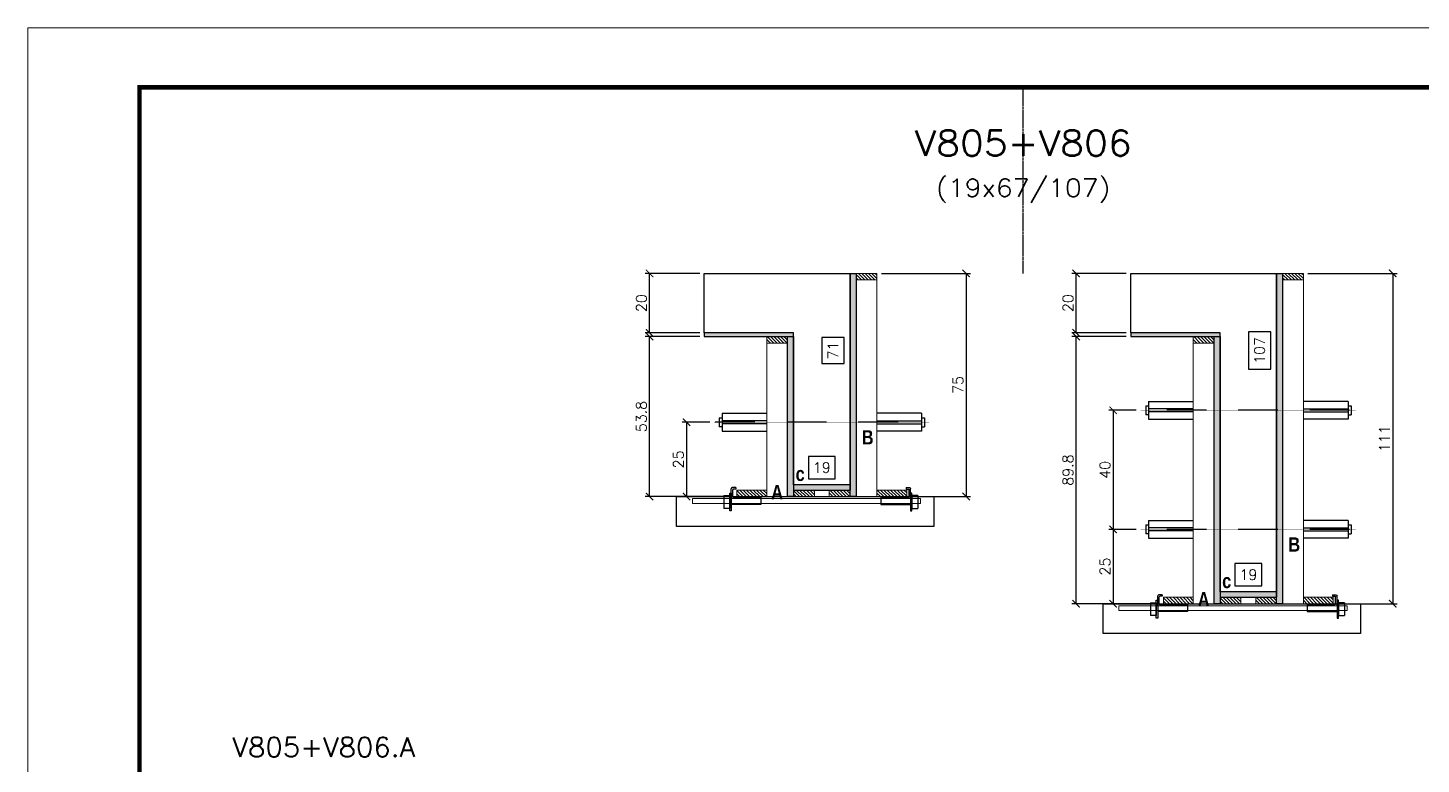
# Model space of a CAD drawing. Extents: x -20960 to -5926, y -2106 to 21915.
# Drawn here: x -10608 to -9672, y 17975 to 18470 of the extents above; entities that cross this region are included whole.
import ezdxf
from ezdxf.enums import TextEntityAlignment as Align

# ---------------------------------------------------------------- set-up
doc = ezdxf.new("R2010")
doc.units = 0
doc.linetypes.add('DASHED', pattern=[0.75, 0.5, -0.25])
doc.linetypes.add('HIDDEN', pattern=[0.375, 0.25, -0.125])
for name, color, linetype in [('barrote', 251, 'Continuous'), ('COTA', 241, 'Continuous'), ('Cota Seção (2x)', 4, 'Continuous'), ('detalhes', 4, 'Continuous'), ('Painéis', 200, 'Continuous'), ('presilha', 1, 'Continuous'), ('TENSOR', 3, 'Continuous'), ('Texto de Titulo', 7, 'Continuous'), ('Texto Qtd Sarr', 242, 'Continuous')]:
    doc.layers.add(name, color=color, linetype=linetype)
for name, color, linetype, lineweight in [('CONCRETO', 251, 'Continuous', 25), ('Folhas', 255, 'Continuous', 9), ('Hachura', 251, 'Continuous', 9), ('Madeira', 126, 'Continuous', 18), ('SARRAFO DE PRESSAO', 251, 'DASHED', 9), ('SCO-___-LAJ', 2, 'Continuous', 0), ('Texto Seção', 7, 'Continuous', 15)]:
    doc.layers.add(name, color=color, linetype=linetype, lineweight=lineweight)
doc.styles.add('REGUA-120', font='ROMANS.shx', dxfattribs={"height": 15})
doc.styles.add('Romans', font='romans.shx')
doc.styles.add('TECNICA', font='techb___.ttf', dxfattribs={"height": 10})
doc.dimstyles.new('Cota Seção (2x)', dxfattribs={"dimtxt": 7, "dimasz": 5, "dimexe": 3, "dimexo": 3, "dimgap": 2, "dimtad": 3, "dimdec": 1, "dimlfac": 0.5, "dimzin": 12, "dimdsep": 46, "dimtxsty": 'Romans', "dimblk": 'ARCHTICK', "dimcen": 0, "dimclrd": 4, "dimclre": 4, "dimclrt": 1, "dimadec": 1, "dimazin": 3, "dimtfac": 1, "dimtdec": 1, "dimtmove": 0, "dimatfit": 3, "dimldrblk": 'OBLIQUE', "dimfxl": 1, "dimtolj": 1, "dimtzin": 12, "dimarcsym": 0})
doc.dimstyles.new('Cota Seção interna', dxfattribs={"dimtxt": 7, "dimasz": 6, "dimexe": 0.18, "dimexo": 2, "dimgap": -4, "dimtad": 3, "dimdec": 1, "dimlfac": 0.5, "dimzin": 12, "dimdsep": 46, "dimtxsty": 'Romans', "dimblk": 'ARCHTICK', "dimcen": 0.09, "dimse1": 1, "dimse2": 1, "dimsd1": 1, "dimsd2": 1, "dimclrd": 180, "dimclre": 5, "dimclrt": 1, "dimadec": 0, "dimazin": 3, "dimtfac": 1, "dimtdec": 1, "dimtofl": 0, "dimtmove": 0, "dimatfit": 3, "dimldrblk": 'ARCHTICK', "dimfxl": 1, "dimtolj": 1, "dimtzin": 0, "dimarcsym": 0})

# ---------------------------------------------------------------- blocks, each defined once
blk = doc.blocks.new('9999999999')
at = {"layer": 'Folhas'}
blk.add_lwpolyline([(98138.98, 34190.21), (99623.98, 34190.21), (99623.98, 35240.21), (98138.98, 35240.21)], close=True, dxfattribs=at)
at = {"layer": 'Folhas', "color": 30, "const_width": 3}
blk.add_lwpolyline([(98213.98, 34230.21), (99583.98, 34230.21), (99583.98, 35200.21), (98213.98, 35200.21)], close=True, dxfattribs=at)
blk = doc.blocks.new('titulo1')
at = {"layer": 'Defpoints', "color": 252, "linetype": 'HIDDEN', "ltscale": 2}
blk.add_line((0, 0), (0, 125), dxfattribs=at)
at = {"layer": 'Defpoints', "style": 'Romans', "oblique": 15}
blk.add_attdef('FOLHA', text='', height=10, dxfattribs=at).set_placement((0, 15.58), align=Align.MIDDLE_CENTER)
at = {"layer": 'Texto Qtd Sarr', "color": 3, "style": 'Romans', "oblique": 15}
for tag, height, p in [('TITULO', 17, (0, 71.45)), ('SEÇÃO', 12, (0, 41.55))]:
    blk.add_attdef(tag, text='', height=height, dxfattribs=at).set_placement(p, align=Align.MIDDLE_CENTER)
blk = doc.blocks.new('_ArchTick')
at = {"color": 0, "linetype": 'ByBlock', "const_width": 0.15}
blk.add_lwpolyline([(-0.5, -0.5), (0.5, 0.5)], dxfattribs=at)
blk = doc.blocks.new('*D241')
at = {"layer": 'COTA', "color": 4, "lineweight": -2, "transparency": 16777216}
for p, q in [((-10157.07, 18262.27), (-10193.79, 18262.27)), ((-10190.79, 18154.67), (-10190.79, 18262.27)), ((-10139.47, 18154.67), (-10193.79, 18154.67))]:
    blk.add_line(p, q, dxfattribs=at)
at = {"layer": 'Defpoints', "color": 0, "transparency": 16777216}
for p in [(-10190.79, 18262.27), (-10154.07, 18262.27), (-10136.47, 18154.67)]:
    blk.add_point(p, dxfattribs=at)
at = {"layer": 'COTA', "color": 4, "lineweight": -2, "transparency": 16777216, "xscale": 5, "yscale": 5, "zscale": 5}
for p, rotation in [((-10190.79, 18262.27), 90), ((-10190.79, 18154.67), 270)]:
    blk.add_blockref('_ArchTick', p, dxfattribs=dict(at, rotation=rotation))
at = {"layer": 'COTA', "color": 1, "transparency": 16777216, "insert": (-10196.29, 18208.47), "char_height": 7, "attachment_point": 5, "rotation": 90, "style": 'Romans'}
blk.add_mtext('\\A1;53.8', dxfattribs=at)
blk = doc.blocks.new('_Oblique')
at = {"color": 0, "linetype": 'ByBlock', "lineweight": -2}
blk.add_line((-0.5, -0.5), (0.5, 0.5), dxfattribs=at)
blk = doc.blocks.new('*D242')
at = {"layer": 'COTA', "color": 4, "lineweight": -2, "transparency": 16777216}
for p, q in [((-10157.07, 18304.67), (-10193.79, 18304.67)), ((-10190.79, 18264.67), (-10190.79, 18304.67)), ((-10157.07, 18264.67), (-10193.79, 18264.67))]:
    blk.add_line(p, q, dxfattribs=at)
at = {"layer": 'Defpoints', "color": 0, "transparency": 16777216}
for p in [(-10190.79, 18304.67), (-10154.07, 18304.67), (-10154.07, 18264.67)]:
    blk.add_point(p, dxfattribs=at)
at = {"layer": 'COTA', "color": 4, "lineweight": -2, "transparency": 16777216, "xscale": 5, "yscale": 5, "zscale": 5}
for p, rotation in [((-10190.79, 18304.67), 90), ((-10190.79, 18264.67), 270)]:
    blk.add_blockref('_ArchTick', p, dxfattribs=dict(at, rotation=rotation))
at = {"layer": 'COTA', "color": 1, "transparency": 16777216, "insert": (-10196.29, 18284.67), "char_height": 7, "attachment_point": 5, "rotation": 90, "style": 'Romans'}
blk.add_mtext('\\A1;20', dxfattribs=at)
blk = doc.blocks.new('*D243')
at = {"layer": 'Cota Seção (2x)', "color": 180, "lineweight": -2, "transparency": 16777216}
for p, q in [((-10060.07, 18261.53), (-10075.07, 18261.53)), ((-10075.07, 18261.53), (-10075.07, 18244.2)), ((-10060.07, 18244.2), (-10060.07, 18261.53)), ((-10075.07, 18244.2), (-10060.07, 18244.2))]:
    blk.add_line(p, q, dxfattribs=at)
at = {"layer": 'Defpoints', "color": 0, "transparency": 16777216}
for p in [(-10094.07, 18304.67), (-10056.07, 18304.67), (-10094.07, 18162.67)]:
    blk.add_point(p, dxfattribs=at)
at = {"layer": 'Cota Seção (2x)', "color": 1, "transparency": 16777216, "insert": (-10067.57, 18252.87), "char_height": 7, "attachment_point": 5, "rotation": 90, "style": 'Romans'}
blk.add_mtext('\\A1;71', dxfattribs=at)
blk = doc.blocks.new('PRESILHA METÁLICA 1')
at = {"layer": 'presilha'}
for p, q in [((6, 15.5), (7.5, 15.5)), ((6, -2.5), (6, 15.5)), ((7.5, 10.6), (7.5, 19.9)), ((7.5, 15.5), (7.5, -2.5)), ((12, 21), (8.6, 21)), ((9, 11.6), (9, 18.9)), ((12, 19.5), (9.6, 19.5)), ((12, 21), (12, 19.5)), ((0, 13), (6, 13)), ((0, 13), (0, 0)), ((6, 0), (0, 0)), ((6, 13), (6, 0)), ((37.5, 4.1), (7.5, 4.1)), ((37.5, 11), (9.6, 11)), ((37.5, 11), (37.5, 4.1)), ((7.5, -2.5), (6, -2.5))]:
    blk.add_line(p, q, dxfattribs=at)
for centre, radius, start, end in [((8.6, 19.9), 1.14, 90, 180), ((9.6, 18.9), 0.57, 90, 180), ((9.6, 11.6), 0.57, 180, 270)]:
    blk.add_arc(centre, radius, start, end, dxfattribs=at)
blk = doc.blocks.new('*D244')
at = {"layer": 'Cota Seção (2x)', "color": 180, "lineweight": -2, "transparency": 16777216}
for p, q in [((-10066.07, 18181.67), (-10084.07, 18181.67)), ((-10084.07, 18181.67), (-10084.07, 18166.67)), ((-10066.07, 18166.67), (-10066.07, 18181.67)), ((-10084.07, 18166.67), (-10066.07, 18166.67))]:
    blk.add_line(p, q, dxfattribs=at)
at = {"layer": 'Defpoints', "color": 0, "transparency": 16777216}
for p in [(-10094.07, 18162.67), (-10094.07, 18154.67), (-10056.07, 18154.67)]:
    blk.add_point(p, dxfattribs=at)
at = {"layer": 'Cota Seção (2x)', "color": 1, "transparency": 16777216, "insert": (-10075.07, 18174.17), "char_height": 7, "attachment_point": 5, "style": 'Romans'}
blk.add_mtext('\\A1;19', dxfattribs=at)
blk = doc.blocks.new('*D245')
at = {"layer": 'COTA', "color": 4, "lineweight": -2, "transparency": 16777216}
for p, q in [((-10035.07, 18304.67), (-9975.1, 18304.67)), ((-9978.1, 18304.67), (-9978.1, 18154.67)), ((-10035.07, 18154.67), (-9975.1, 18154.67))]:
    blk.add_line(p, q, dxfattribs=at)
at = {"layer": 'Defpoints', "color": 0, "transparency": 16777216}
for p in [(-10038.07, 18304.67), (-10038.07, 18154.67), (-9978.1, 18154.67)]:
    blk.add_point(p, dxfattribs=at)
at = {"layer": 'COTA', "color": 4, "lineweight": -2, "transparency": 16777216, "xscale": 5, "yscale": 5, "zscale": 5}
for p, rotation in [((-9978.1, 18304.67), 90), ((-9978.1, 18154.67), 270)]:
    blk.add_blockref('_ArchTick', p, dxfattribs=dict(at, rotation=rotation))
at = {"layer": 'COTA', "color": 1, "transparency": 16777216, "insert": (-9983.6, 18229.67), "char_height": 7, "attachment_point": 5, "rotation": 90, "style": 'Romans'}
blk.add_mtext('\\A1;75', dxfattribs=at)
blk = doc.blocks.new('*D246')
at = {"layer": 'COTA', "color": 4, "lineweight": -2, "transparency": 16777216}
for p, q in [((-10150.37, 18204.64), (-10168.93, 18204.64)), ((-10165.93, 18204.64), (-10165.93, 18154.67)), ((-10150.37, 18154.67), (-10168.93, 18154.67))]:
    blk.add_line(p, q, dxfattribs=at)
at = {"layer": 'Defpoints', "color": 0, "transparency": 16777216}
for p in [(-10147.37, 18204.64), (-10165.93, 18154.67), (-10147.37, 18154.67)]:
    blk.add_point(p, dxfattribs=at)
at = {"layer": 'COTA', "color": 4, "lineweight": -2, "transparency": 16777216, "xscale": 5, "yscale": 5, "zscale": 5}
for p, rotation in [((-10165.93, 18204.64), 90), ((-10165.93, 18154.67), 270)]:
    blk.add_blockref('_ArchTick', p, dxfattribs=dict(at, rotation=rotation))
at = {"layer": 'COTA', "color": 1, "transparency": 16777216, "insert": (-10171.43, 18179.65), "char_height": 7, "attachment_point": 5, "rotation": 90, "style": 'Romans'}
blk.add_mtext('\\A1;25', dxfattribs=at)
blk = doc.blocks.new('*D247')
at = {"layer": 'COTA', "color": 4, "lineweight": -2, "transparency": 16777216}
for p, q in [((-9870.49, 18262.27), (-9907.21, 18262.27)), ((-9904.21, 18082.67), (-9904.21, 18262.27)), ((-9852.89, 18082.67), (-9907.21, 18082.67))]:
    blk.add_line(p, q, dxfattribs=at)
at = {"layer": 'Defpoints', "color": 0, "transparency": 16777216}
for p in [(-9904.21, 18262.27), (-9867.49, 18262.27), (-9849.89, 18082.67)]:
    blk.add_point(p, dxfattribs=at)
at = {"layer": 'COTA', "color": 4, "lineweight": -2, "transparency": 16777216, "xscale": 5, "yscale": 5, "zscale": 5}
for p, rotation in [((-9904.21, 18262.27), 90), ((-9904.21, 18082.67), 270)]:
    blk.add_blockref('_ArchTick', p, dxfattribs=dict(at, rotation=rotation))
at = {"layer": 'COTA', "color": 1, "transparency": 16777216, "insert": (-9909.71, 18172.47), "char_height": 7, "attachment_point": 5, "rotation": 90, "style": 'Romans'}
blk.add_mtext('\\A1;89.8', dxfattribs=at)
blk = doc.blocks.new('*D248')
at = {"layer": 'COTA', "color": 4, "lineweight": -2, "transparency": 16777216}
for p, q in [((-9870.49, 18304.67), (-9907.21, 18304.67)), ((-9904.21, 18264.67), (-9904.21, 18304.67)), ((-9870.49, 18264.67), (-9907.21, 18264.67))]:
    blk.add_line(p, q, dxfattribs=at)
at = {"layer": 'Defpoints', "color": 0, "transparency": 16777216}
for p in [(-9904.21, 18304.67), (-9867.49, 18304.67), (-9867.49, 18264.67)]:
    blk.add_point(p, dxfattribs=at)
at = {"layer": 'COTA', "color": 4, "lineweight": -2, "transparency": 16777216, "xscale": 5, "yscale": 5, "zscale": 5}
for p, rotation in [((-9904.21, 18304.67), 90), ((-9904.21, 18264.67), 270)]:
    blk.add_blockref('_ArchTick', p, dxfattribs=dict(at, rotation=rotation))
at = {"layer": 'COTA', "color": 1, "transparency": 16777216, "insert": (-9909.71, 18284.67), "char_height": 7, "attachment_point": 5, "rotation": 90, "style": 'Romans'}
blk.add_mtext('\\A1;20', dxfattribs=at)
blk = doc.blocks.new('*D249')
at = {"layer": 'Cota Seção (2x)', "color": 180, "lineweight": -2, "transparency": 16777216}
for p, q in [((-9773.49, 18265.37), (-9788.49, 18265.37)), ((-9788.49, 18265.37), (-9788.49, 18240.37)), ((-9773.49, 18240.37), (-9773.49, 18265.37)), ((-9788.49, 18240.37), (-9773.49, 18240.37))]:
    blk.add_line(p, q, dxfattribs=at)
at = {"layer": 'Defpoints', "color": 0, "transparency": 16777216}
for p in [(-9807.49, 18304.67), (-9769.49, 18304.67), (-9807.49, 18090.67)]:
    blk.add_point(p, dxfattribs=at)
at = {"layer": 'Cota Seção (2x)', "color": 1, "transparency": 16777216, "insert": (-9780.99, 18252.87), "char_height": 7, "attachment_point": 5, "rotation": 90, "style": 'Romans'}
blk.add_mtext('\\A1;107', dxfattribs=at)
blk = doc.blocks.new('*D250')
at = {"layer": 'Cota Seção (2x)', "color": 180, "lineweight": -2, "transparency": 16777216}
for p, q in [((-9779.49, 18109.67), (-9797.49, 18109.67)), ((-9797.49, 18109.67), (-9797.49, 18094.67)), ((-9779.49, 18094.67), (-9779.49, 18109.67)), ((-9797.49, 18094.67), (-9779.49, 18094.67))]:
    blk.add_line(p, q, dxfattribs=at)
at = {"layer": 'Defpoints', "color": 0, "transparency": 16777216}
for p in [(-9807.49, 18090.67), (-9807.49, 18082.67), (-9769.49, 18082.67)]:
    blk.add_point(p, dxfattribs=at)
at = {"layer": 'Cota Seção (2x)', "color": 1, "transparency": 16777216, "insert": (-9788.49, 18102.17), "char_height": 7, "attachment_point": 5, "style": 'Romans'}
blk.add_mtext('\\A1;19', dxfattribs=at)
blk = doc.blocks.new('*D251')
at = {"layer": 'COTA', "color": 4, "lineweight": -2, "transparency": 16777216}
for p, q in [((-9748.49, 18304.67), (-9688.52, 18304.67)), ((-9691.52, 18304.67), (-9691.52, 18082.67)), ((-9748.49, 18082.67), (-9688.52, 18082.67))]:
    blk.add_line(p, q, dxfattribs=at)
at = {"layer": 'Defpoints', "color": 0, "transparency": 16777216}
for p in [(-9751.49, 18304.67), (-9751.49, 18082.67), (-9691.52, 18082.67)]:
    blk.add_point(p, dxfattribs=at)
at = {"layer": 'COTA', "color": 4, "lineweight": -2, "transparency": 16777216, "xscale": 5, "yscale": 5, "zscale": 5}
for p, rotation in [((-9691.52, 18304.67), 90), ((-9691.52, 18082.67), 270)]:
    blk.add_blockref('_ArchTick', p, dxfattribs=dict(at, rotation=rotation))
at = {"layer": 'COTA', "color": 1, "transparency": 16777216, "insert": (-9697.02, 18193.67), "char_height": 7, "attachment_point": 5, "rotation": 90, "style": 'Romans'}
blk.add_mtext('\\A1;111', dxfattribs=at)
blk = doc.blocks.new('*D252')
at = {"layer": 'COTA', "color": 4, "lineweight": -2, "transparency": 16777216}
for p, q in [((-9863.79, 18132.64), (-9882.35, 18132.64)), ((-9879.35, 18132.64), (-9879.35, 18082.67)), ((-9863.79, 18082.67), (-9882.35, 18082.67))]:
    blk.add_line(p, q, dxfattribs=at)
at = {"layer": 'Defpoints', "color": 0, "transparency": 16777216}
for p in [(-9860.79, 18132.64), (-9879.35, 18082.67), (-9860.79, 18082.67)]:
    blk.add_point(p, dxfattribs=at)
at = {"layer": 'COTA', "color": 4, "lineweight": -2, "transparency": 16777216, "xscale": 5, "yscale": 5, "zscale": 5}
for p, rotation in [((-9879.35, 18132.64), 90), ((-9879.35, 18082.67), 270)]:
    blk.add_blockref('_ArchTick', p, dxfattribs=dict(at, rotation=rotation))
at = {"layer": 'COTA', "color": 1, "transparency": 16777216, "insert": (-9884.85, 18107.65), "char_height": 7, "attachment_point": 5, "rotation": 90, "style": 'Romans'}
blk.add_mtext('\\A1;25', dxfattribs=at)
blk = doc.blocks.new('*D253')
at = {"layer": 'COTA', "color": 4, "lineweight": -2, "transparency": 16777216}
for p, q in [((-9863.79, 18212.64), (-9882.35, 18212.64)), ((-9879.35, 18212.64), (-9879.35, 18132.64)), ((-9863.79, 18132.64), (-9882.35, 18132.64))]:
    blk.add_line(p, q, dxfattribs=at)
at = {"layer": 'Defpoints', "color": 0, "transparency": 16777216}
for p in [(-9860.79, 18212.64), (-9879.35, 18132.64), (-9860.79, 18132.64)]:
    blk.add_point(p, dxfattribs=at)
at = {"layer": 'COTA', "color": 4, "lineweight": -2, "transparency": 16777216, "xscale": 5, "yscale": 5, "zscale": 5}
for p, rotation in [((-9879.35, 18212.64), 90), ((-9879.35, 18132.64), 270)]:
    blk.add_blockref('_ArchTick', p, dxfattribs=dict(at, rotation=rotation))
at = {"layer": 'COTA', "color": 1, "transparency": 16777216, "insert": (-9884.85, 18172.64), "char_height": 7, "attachment_point": 5, "rotation": 90, "style": 'Romans'}
blk.add_mtext('\\A1;40', dxfattribs=at)

msp = doc.modelspace()

# ---------------------------------------------------------------- hatches: boundary and pattern name
at = {"layer": 'Hachura'}
h = msp.add_hatch(color=256, dxfattribs=at)
h.dxf.hatch_style = 1
h.paths.add_polyline_path([(-10056.07, 18304.67), (-10052.07, 18304.67), (-10052.07, 18154.67), (-10056.07, 18154.67)])
h = msp.add_hatch(dxfattribs=at)
h.set_pattern_fill('ANSI31', color=256, scale=0.5, angle=270, style=0)
h.set_pattern_definition([(315, (12755.7506, 9997.0219), (1.12253202, 1.12253202), [])])
h.paths.add_polyline_path([(-10038.07, 18300.27), (-10038.07, 18304.67), (-10052.07, 18304.67), (-10052.07, 18300.27)])
h = msp.add_hatch(color=256, dxfattribs=at)
h.dxf.hatch_style = 1
h.paths.add_polyline_path([(-9769.49, 18304.67), (-9765.49, 18304.67), (-9765.49, 18082.67), (-9769.49, 18082.67)])
h = msp.add_hatch(dxfattribs=at)
h.set_pattern_fill('ANSI31', color=256, scale=0.5, angle=270, style=0)
h.set_pattern_definition([(315, (13042.3294, 9997.0219), (1.12253202, 1.12253202), [])])
h.paths.add_polyline_path([(-9751.49, 18300.27), (-9751.49, 18304.67), (-9765.49, 18304.67), (-9765.49, 18300.27)])
h = msp.add_hatch(color=256, dxfattribs=at)
h.dxf.hatch_style = 1
h.paths.add_polyline_path([(-10094.07, 18262.27), (-10094.07, 18264.67), (-10154.07, 18264.67), (-10154.07, 18262.27)])
h = msp.add_hatch(color=256, dxfattribs=at)
h.dxf.hatch_style = 1
h.paths.add_polyline_path([(-9807.49, 18262.27), (-9807.49, 18264.67), (-9867.49, 18264.67), (-9867.49, 18262.27)])
h = msp.add_hatch(dxfattribs=at)
h.set_pattern_fill('ANSI31', color=256, scale=0.5, angle=270, style=0)
h.set_pattern_definition([(315, (12815.7506, 9954.6219), (1.12253202, 1.12253202), [])])
h.paths.add_polyline_path([(-10098.07, 18257.87), (-10098.07, 18262.27), (-10112.07, 18262.27), (-10112.07, 18257.87)])
h = msp.add_hatch(color=256, dxfattribs=at)
h.dxf.hatch_style = 1
h.paths.add_polyline_path([(-10098.07, 18262.27), (-10094.07, 18262.27), (-10094.07, 18154.67), (-10098.07, 18154.67)])
h = msp.add_hatch(dxfattribs=at)
h.set_pattern_fill('ANSI31', color=256, scale=0.5, angle=270, style=0)
h.set_pattern_definition([(315, (13102.3294, 9954.6219), (1.12253202, 1.12253202), [])])
h.paths.add_polyline_path([(-9811.49, 18257.87), (-9811.49, 18262.27), (-9825.49, 18262.27), (-9825.49, 18257.87)])
h = msp.add_hatch(color=256, dxfattribs=at)
h.dxf.hatch_style = 1
h.paths.add_polyline_path([(-9811.49, 18262.27), (-9807.49, 18262.27), (-9807.49, 18082.67), (-9811.49, 18082.67)])
h = msp.add_hatch(color=256, dxfattribs=at)
h.dxf.hatch_style = 1
h.paths.add_polyline_path([(-10056.07, 18159.07), (-10056.07, 18162.67), (-10094.07, 18162.67), (-10094.07, 18159.07)])
h = msp.add_hatch(dxfattribs=at)
h.set_pattern_fill('ANSI31', color=256, scale=0.5, angle=270, style=0)
h.set_pattern_definition([(315, (12815.7506, 9925.0219), (1.12253202, 1.12253202), [])])
h.paths.add_polyline_path([(-10132.07, 18154.67), (-10132.07, 18159.07), (-10112.07, 18159.07), (-10112.07, 18154.67)])
h = msp.add_hatch(dxfattribs=at)
h.set_pattern_fill('ANSI31', color=256, scale=0.5, angle=270, style=0)
h.set_pattern_definition([(315, (12824.5506, 9925.0219), (1.12253202, 1.12253202), [])])
h.paths.add_polyline_path([(-10094.07, 18154.67), (-10094.07, 18159.07), (-10080.07, 18159.07), (-10080.07, 18154.67)])
h = msp.add_hatch(dxfattribs=at)
h.set_pattern_fill('ANSI31', color=256, scale=0.5, angle=270, style=0)
h.set_pattern_definition([(315, (12824.5526, 9925.0219), (1.12253202, 1.12253202), [])])
h.paths.add_polyline_path([(-10056.07, 18154.67), (-10056.07, 18159.07), (-10070.07, 18159.07), (-10070.07, 18154.67)])
h = msp.add_hatch(dxfattribs=at)
h.set_pattern_fill('ANSI31', color=256, scale=0.5, angle=270, style=0)
h.set_pattern_definition([(315, (12721.7506, 9925.0219), (1.12253202, 1.12253202), [])])
h.paths.add_polyline_path([(-10038.07, 18154.67), (-10038.07, 18159.07), (-10018.07, 18159.07), (-10018.07, 18154.67)])
h = msp.add_hatch(dxfattribs=at)
h.set_pattern_fill('ANSI31', color=256, scale=0.5, angle=270, style=0)
h.set_pattern_definition([(315, (13102.3294, 9853.0219), (1.12253202, 1.12253202), [])])
h.paths.add_polyline_path([(-9845.49, 18082.67), (-9845.49, 18087.07), (-9825.49, 18087.07), (-9825.49, 18082.67)])
h = msp.add_hatch(color=256, dxfattribs=at)
h.dxf.hatch_style = 1
h.paths.add_polyline_path([(-9769.49, 18087.07), (-9769.49, 18090.67), (-9807.49, 18090.67), (-9807.49, 18087.07)])
h = msp.add_hatch(dxfattribs=at)
h.set_pattern_fill('ANSI31', color=256, scale=0.5, angle=270, style=0)
h.set_pattern_definition([(315, (13111.1294, 9853.0219), (1.12253202, 1.12253202), [])])
h.paths.add_polyline_path([(-9807.49, 18082.67), (-9807.49, 18087.07), (-9793.49, 18087.07), (-9793.49, 18082.67)])
h = msp.add_hatch(dxfattribs=at)
h.set_pattern_fill('ANSI31', color=256, scale=0.5, angle=270, style=0)
h.set_pattern_definition([(315, (13111.1314, 9853.0219), (1.12253202, 1.12253202), [])])
h.paths.add_polyline_path([(-9769.49, 18082.67), (-9769.49, 18087.07), (-9783.49, 18087.07), (-9783.49, 18082.67)])
h = msp.add_hatch(dxfattribs=at)
h.set_pattern_fill('ANSI31', color=256, scale=0.5, angle=270, style=0)
h.set_pattern_definition([(315, (13008.3294, 9853.0219), (1.12253202, 1.12253202), [])])
h.paths.add_polyline_path([(-9751.49, 18082.67), (-9751.49, 18087.07), (-9731.49, 18087.07), (-9731.49, 18082.67)])

# ---------------------------------------------------------------- linework, layer by layer
at = {"ltscale": 3}
for p, q in [((-9855.49, 18218.64), (-9855.49, 18206.64)), ((-9855.49, 18218.64), (-9825.49, 18218.64)), ((-9721.49, 18218.64), (-9751.49, 18218.64)), ((-9721.49, 18218.64), (-9721.49, 18206.64)), ((-10144.07, 18207.64), (-10144.07, 18201.64)), ((-10144.07, 18207.64), (-10142.07, 18207.64)), ((-10142.07, 18210.64), (-10142.07, 18198.64)), ((-10142.07, 18210.64), (-10112.07, 18210.64)), ((-10008.07, 18210.64), (-10038.07, 18210.64)), ((-10008.07, 18210.64), (-10008.07, 18198.64)), ((-10008.07, 18207.64), (-10006.07, 18207.64)), ((-10006.07, 18207.64), (-10006.07, 18201.64)), ((-9857.49, 18215.64), (-9857.49, 18209.64)), ((-9857.49, 18215.64), (-9855.49, 18215.64)), ((-9855.49, 18209.64), (-9857.49, 18209.64)), ((-9825.49, 18213.64), (-9855.49, 18213.64)), ((-9825.49, 18211.64), (-9855.49, 18211.64)), ((-9751.49, 18213.64), (-9721.49, 18213.64)), ((-9751.49, 18211.64), (-9721.49, 18211.64)), ((-9721.49, 18215.64), (-9719.49, 18215.64)), ((-9721.49, 18209.64), (-9719.49, 18209.64)), ((-9719.49, 18215.64), (-9719.49, 18209.64)), ((-10142.07, 18201.64), (-10144.07, 18201.64)), ((-10112.07, 18205.64), (-10142.07, 18205.64)), ((-10112.07, 18203.64), (-10142.07, 18203.64)), ((-10142.07, 18198.64), (-10112.07, 18198.64)), ((-10038.07, 18205.64), (-10008.07, 18205.64)), ((-10038.07, 18203.64), (-10008.07, 18203.64)), ((-10008.07, 18198.64), (-10038.07, 18198.64)), ((-10008.07, 18201.64), (-10006.07, 18201.64)), ((-9855.49, 18206.64), (-9825.49, 18206.64)), ((-9721.49, 18206.64), (-9751.49, 18206.64)), ((-9857.49, 18135.64), (-9857.49, 18129.64)), ((-9857.49, 18135.64), (-9855.49, 18135.64)), ((-9855.49, 18138.64), (-9855.49, 18126.64)), ((-9855.49, 18138.64), (-9825.49, 18138.64)), ((-9825.49, 18133.64), (-9855.49, 18133.64)), ((-9721.49, 18138.64), (-9751.49, 18138.64)), ((-9751.49, 18133.64), (-9721.49, 18133.64)), ((-9721.49, 18138.64), (-9721.49, 18126.64)), ((-9721.49, 18135.64), (-9719.49, 18135.64)), ((-9719.49, 18135.64), (-9719.49, 18129.64)), ((-9855.49, 18129.64), (-9857.49, 18129.64)), ((-9825.49, 18131.64), (-9855.49, 18131.64)), ((-9855.49, 18126.64), (-9825.49, 18126.64)), ((-9751.49, 18131.64), (-9721.49, 18131.64)), ((-9721.49, 18126.64), (-9751.49, 18126.64)), ((-9721.49, 18129.64), (-9719.49, 18129.64))]:
    msp.add_line(p, q, dxfattribs=at)
at = {"layer": 'barrote'}
for points in [[(-9999.71, 18134.67), (-10172.67, 18134.67), (-10172.67, 18154.67), (-9999.71, 18154.67)], [(-9713.13, 18062.67), (-9886.09, 18062.67), (-9886.09, 18082.67), (-9713.13, 18082.67)]]:
    msp.add_lwpolyline(points, close=True, dxfattribs=at)
at = {"layer": 'CONCRETO'}
for points in [[(-10094.07, 18264.67), (-10154.07, 18264.67), (-10154.07, 18304.67), (-10056.07, 18304.67), (-10056.07, 18159.07), (-10056.07, 18159.07), (-10056.07, 18162.67), (-10094.07, 18162.67)], [(-9807.49, 18264.67), (-9867.49, 18264.67), (-9867.49, 18304.67), (-9769.49, 18304.67), (-9769.49, 18087.07), (-9769.49, 18087.07), (-9769.49, 18090.67), (-9807.49, 18090.67)]]:
    msp.add_lwpolyline(points, close=True, dxfattribs=at)
at = {"layer": 'Madeira'}
for points in [[(-10038.07, 18300.27), (-10038.07, 18304.67), (-10052.07, 18304.67), (-10052.07, 18300.27)], [(-10038.07, 18304.67), (-10052.07, 18304.67), (-10052.07, 18154.67), (-10038.07, 18154.67)], [(-9751.49, 18300.27), (-9751.49, 18304.67), (-9765.49, 18304.67), (-9765.49, 18300.27)], [(-9751.49, 18304.67), (-9765.49, 18304.67), (-9765.49, 18082.67), (-9751.49, 18082.67)], [(-10098.07, 18257.87), (-10098.07, 18262.27), (-10112.07, 18262.27), (-10112.07, 18257.87)], [(-10098.07, 18262.27), (-10112.07, 18262.27), (-10112.07, 18154.67), (-10098.07, 18154.67)], [(-9811.49, 18257.87), (-9811.49, 18262.27), (-9825.49, 18262.27), (-9825.49, 18257.87)], [(-9811.49, 18262.27), (-9825.49, 18262.27), (-9825.49, 18082.67), (-9811.49, 18082.67)], [(-10132.07, 18154.67), (-10132.07, 18159.07), (-10112.07, 18159.07), (-10112.07, 18154.67)], [(-10094.07, 18154.67), (-10094.07, 18159.07), (-10080.07, 18159.07), (-10080.07, 18154.67)], [(-10056.07, 18154.67), (-10056.07, 18159.07), (-10070.07, 18159.07), (-10070.07, 18154.67)], [(-10038.07, 18154.67), (-10038.07, 18159.07), (-10018.07, 18159.07), (-10018.07, 18154.67)], [(-9845.49, 18082.67), (-9845.49, 18087.07), (-9825.49, 18087.07), (-9825.49, 18082.67)], [(-9807.49, 18082.67), (-9807.49, 18087.07), (-9793.49, 18087.07), (-9793.49, 18082.67)], [(-9769.49, 18082.67), (-9769.49, 18087.07), (-9783.49, 18087.07), (-9783.49, 18082.67)], [(-9751.49, 18082.67), (-9751.49, 18087.07), (-9731.49, 18087.07), (-9731.49, 18082.67)]]:
    msp.add_lwpolyline(points, close=True, dxfattribs=at)
at = {"layer": 'Painéis'}
for points in [[(-10056.07, 18304.67), (-10052.07, 18304.67), (-10052.07, 18154.67), (-10056.07, 18154.67)], [(-9769.49, 18304.67), (-9765.49, 18304.67), (-9765.49, 18082.67), (-9769.49, 18082.67)], [(-10094.07, 18262.27), (-10094.07, 18264.67), (-10154.07, 18264.67), (-10154.07, 18262.27)], [(-9807.49, 18262.27), (-9807.49, 18264.67), (-9867.49, 18264.67), (-9867.49, 18262.27)], [(-10098.07, 18262.27), (-10094.07, 18262.27), (-10094.07, 18154.67), (-10098.07, 18154.67)], [(-9811.49, 18262.27), (-9807.49, 18262.27), (-9807.49, 18082.67), (-9811.49, 18082.67)], [(-10056.07, 18159.07), (-10056.07, 18162.67), (-10094.07, 18162.67), (-10094.07, 18159.07)], [(-9769.49, 18087.07), (-9769.49, 18090.67), (-9807.49, 18090.67), (-9807.49, 18087.07)]]:
    msp.add_lwpolyline(points, close=True, dxfattribs=at)
at = {"layer": 'SCO-___-LAJ', "color": 1}
for points in [[(-10008.71, 18153.33), (-10162.01, 18153.33), (-10162.01, 18150.13), (-10008.71, 18150.13)], [(-9722.13, 18081.33), (-9875.43, 18081.33), (-9875.43, 18078.13), (-9722.13, 18078.13)]]:
    msp.add_lwpolyline(points, close=True, dxfattribs=at)
at = {"layer": 'TENSOR', "linetype": 'HIDDEN', "ltscale": 0.5}
for p, q in [((-9716.49, 18212.64), (-9860.79, 18212.64)), ((-10003.07, 18204.64), (-10147.37, 18204.64)), ((-9716.49, 18132.64), (-9860.79, 18132.64))]:
    msp.add_line(p, q, dxfattribs=at)

# ---------------------------------------------------------------- block references
at = {"layer": 'presilha', "yscale": 0.6666666666666666, "zscale": 0.6666666666666666}
for p, xscale in [((-10140.94, 18146.7), 0.6666666666666666), ((-10010.49, 18146.7), -0.6666666666666666), ((-9854.36, 18074.7), 0.6666666666666666), ((-9723.91, 18074.7), -0.6666666666666666)]:
    msp.add_blockref('PRESILHA METÁLICA 1', p, dxfattribs=dict(at, xscale=xscale))
at = {"layer": 'SARRAFO DE PRESSAO', "color": 6, "linetype": 'ByBlock'}
msp.add_blockref('9999999999', (-108747.48, -16770.54), dxfattribs=at)
at = {"layer": 'Texto Seção'}
ref = msp.add_blockref('titulo1', (-9939.76, 18304.67), dxfattribs=at)
ref.add_attrib('TITULO', 'V805+V806', dxfattribs={"layer": 'Texto de Titulo', "color": 7, "height": 17, "style": 'Romans', "width": 1.1}).set_placement((-9939.76, 18392.17), align=Align.MIDDLE_CENTER)
ref.add_attrib('SEÇÃO', '(19x67/107)', dxfattribs={"layer": 'Texto de Titulo', "color": 7, "height": 12, "style": 'Romans', "width": 1.1}).set_placement((-9939.76, 18362.17), align=Align.MIDDLE_CENTER)

# ---------------------------------------------------------------- texts
at = {"layer": 'detalhes', "style": 'TECNICA'}
for s, p in [('B', (-10048.24, 18189.7)), ('c', (-10092.69, 18165.16)), ('A', (-10109.07, 18152.86)), ('B', (-9761.66, 18117.7)), ('c', (-9806.11, 18093.16)), ('A', (-9822.49, 18080.86))]:
    msp.add_text(s, height=9.6, dxfattribs=at).set_placement(p)
at = {"layer": 'Texto Seção', "style": 'REGUA-120', "width": 1.05}
msp.add_text('V805+V806.A', height=13, dxfattribs=at).set_placement((-10471.14, 17979.85))

# ---------------------------------------------------------------- dimensions: what is measured, and where the dimension line sits
at = {"layer": 'COTA'}
for base, p1, p2, picture, middle in [((-10190.79, 18304.67), (-10154.07, 18264.67), (-10154.07, 18304.67), '*D242', (-10196.29, 18284.67)), ((-9978.1, 18154.67), (-10038.07, 18304.67), (-10038.07, 18154.67), '*D245', (-9983.6, 18229.67)), ((-9904.21, 18304.67), (-9867.49, 18264.67), (-9867.49, 18304.67), '*D248', (-9909.71, 18284.67)), ((-9691.52, 18082.67), (-9751.49, 18304.67), (-9751.49, 18082.67), '*D251', (-9697.02, 18193.67)), ((-10190.79, 18262.27), (-10136.47, 18154.67), (-10154.07, 18262.27), '*D241', (-10196.29, 18208.47)), ((-9904.21, 18262.27), (-9849.89, 18082.67), (-9867.49, 18262.27), '*D247', (-9909.71, 18172.47)), ((-10165.93, 18154.67), (-10147.37, 18204.64), (-10147.37, 18154.67), '*D246', (-10171.43, 18179.65)), ((-9879.35, 18132.64), (-9860.79, 18212.64), (-9860.79, 18132.64), '*D253', (-9884.85, 18172.64)), ((-9879.35, 18082.67), (-9860.79, 18132.64), (-9860.79, 18082.67), '*D252', (-9884.85, 18107.65))]:
    dim = msp.add_linear_dim(base=base, p1=p1, p2=p2, angle=90, dimstyle='Cota Seção (2x)', dxfattribs=at)
    dim.commit()
    dim.dimension.update_dxf_attribs({"geometry": picture, "text_midpoint": middle})
at = {"layer": 'Cota Seção (2x)'}
for base, p1, p2, angle, picture, middle in [((-10056.07, 18304.67), (-10094.07, 18162.67), (-10094.07, 18304.67), 90, '*D243', (-10056.07, 18252.87)), ((-9769.49, 18304.67), (-9807.49, 18090.67), (-9807.49, 18304.67), 90, '*D249', (-9769.49, 18252.87)), ((-10094.07, 18162.67), (-10056.07, 18154.67), (-10094.07, 18154.67), 180, '*D244', (-10075.07, 18162.67)), ((-9807.49, 18090.67), (-9769.49, 18082.67), (-9807.49, 18082.67), 180, '*D250', (-9788.49, 18090.67))]:
    dim = msp.add_linear_dim(base=base, p1=p1, p2=p2, angle=angle, dimstyle='Cota Seção interna', dxfattribs=at)
    dim.commit()
    dim.dimension.update_dxf_attribs({"geometry": picture, "text_midpoint": middle, "dimtype": 160})

doc.saveas('drawing.dxf')
